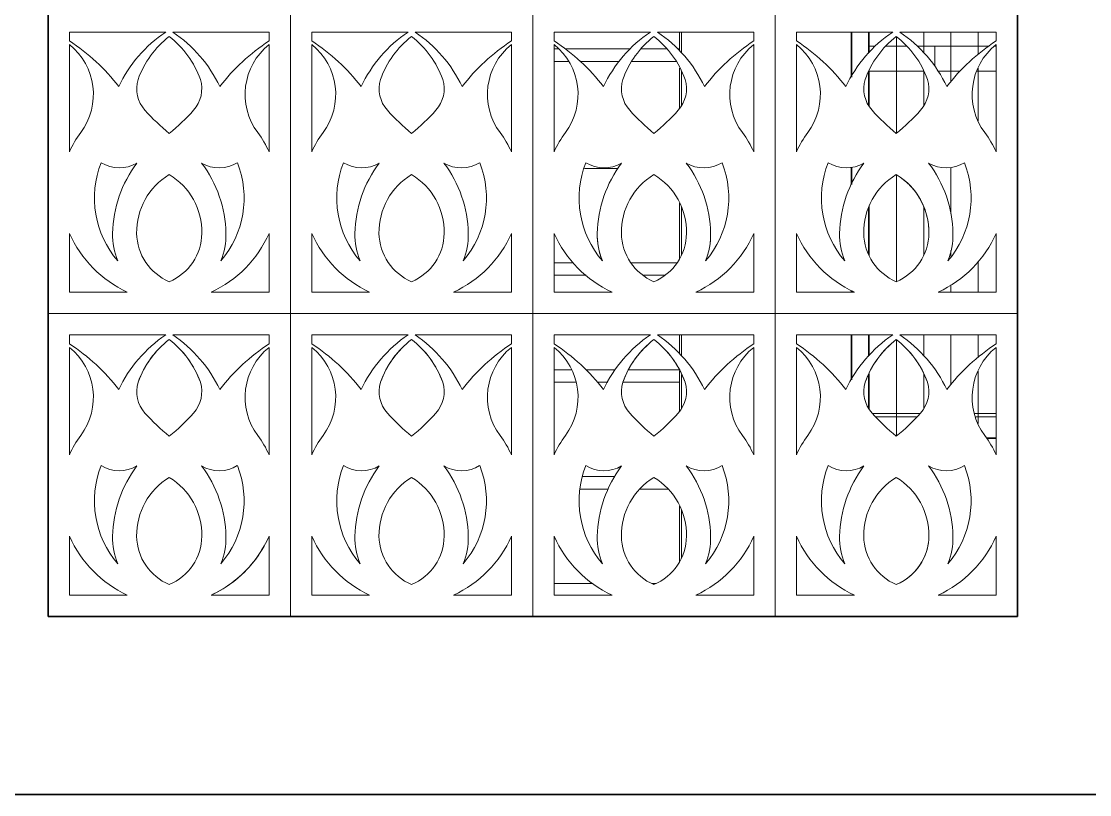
# Model space of a CAD drawing. Header units: millimetres. Extents: x -153298 to 620751, y -313239 to 250031.
# Drawn here: x 107808 to 110805, y -286697 to -284527 of the extents above; entities that cross this region are included whole.
import ezdxf

# ---------------------------------------------------------------- set-up
doc = ezdxf.new("R2010")
doc.units = ezdxf.units.MM
doc.linetypes.add('Centre', pattern=[31.75, 6.35, -4.7625, 15.875, -4.7625])
for name, color, linetype, lineweight in [('A-DETL', 7, 'Continuous', 70), ('A-FLOR-E', 7, 'Continuous', 35), ('A-FLOR-LEVL', 7, 'Continuous', 35), ('A-GENM', 7, 'Continuous', 9), ('A-GLAZ-CURT', 7, 'Continuous', 9), ('WALL-E', 7, 'Continuous', 35)]:
    doc.layers.add(name, color=color, linetype=linetype, lineweight=lineweight)

# ---------------------------------------------------------------- blocks, each defined once
blk = doc.blocks.new('DPA_CP_Entrance Louver Grill Vertical Z - Louver Grill Vertical Z-18397921-2120-01 ENTRANCE 1 SECTION A')
at = {"layer": 'A-GLAZ-CURT', "color": 7}
for p, q in [((-873113.4, 111890), (-873113.4, 111763.7)), ((-873113.4, 111763.7), (-873113.4, 111890)), ((-873113.4, 111763.7), (-873113.4, 111890)), ((-873113.4, 111763.7), (-873113.4, 111890)), ((-873065.4, 111829.4), (-873065.4, 111890)), ((-873065.4, 111829.4), (-873065.4, 111890)), ((-873063.4, 111831.8), (-873063.4, 111890)), ((-873063.4, 111831.8), (-873063.4, 111890)), ((-873063.4, 111890), (-873063.4, 111831.8)), ((-873063.4, 111831.8), (-873063.4, 111890)), ((-873065.4, 111684.9), (-873065.4, 111777.1)), ((-873065.4, 111684.9), (-873065.4, 111777.1)), ((-873063.4, 111682), (-873063.4, 111781.3)), ((-873063.4, 111682), (-873063.4, 111781.3)), ((-873063.4, 111781.3), (-873063.4, 111682)), ((-873063.4, 111682), (-873063.4, 111781.3)), ((-873113.4, 111510.3), (-873113.4, 111462.1)), ((-873113.4, 111462.1), (-873113.4, 111510.3)), ((-873113.4, 111462.1), (-873113.4, 111510.3)), ((-873113.4, 111462.1), (-873113.4, 111510.3)), ((-873065.4, 111267.3), (-873065.4, 111397)), ((-873065.4, 111267.3), (-873065.4, 111397)), ((-873063.4, 111262.1), (-873063.4, 111402.9)), ((-873063.4, 111262.1), (-873063.4, 111402.9)), ((-873063.4, 111402.9), (-873063.4, 111262.1)), ((-873063.4, 111262.1), (-873063.4, 111402.9)), ((-873113.4, 111164.8), (-873113.4, 111160)), ((-873113.4, 111160), (-873113.4, 111164.8)), ((-873113.4, 111160), (-873113.4, 111164.8)), ((-873113.4, 111160), (-873113.4, 111164.8)), ((-873113.4, 111040), (-873113.4, 110913.7)), ((-873113.4, 110913.7), (-873113.4, 111040)), ((-873113.4, 110913.7), (-873113.4, 111040)), ((-873113.4, 110913.7), (-873113.4, 111040)), ((-873065.4, 110979.4), (-873065.4, 111040)), ((-873065.4, 110979.4), (-873065.4, 111040)), ((-873063.4, 110981.8), (-873063.4, 111040)), ((-873063.4, 110981.8), (-873063.4, 111040)), ((-873063.4, 111040), (-873063.4, 110981.8)), ((-873063.4, 110981.8), (-873063.4, 111040)), ((-873065.4, 110834.9), (-873065.4, 110927.1)), ((-873065.4, 110834.9), (-873065.4, 110927.1)), ((-873063.4, 110832), (-873063.4, 110931.3)), ((-873063.4, 110832), (-873063.4, 110931.3)), ((-873063.4, 110931.3), (-873063.4, 110832)), ((-873063.4, 110832), (-873063.4, 110931.3)), ((-873045.3, 110810), (-872929.4, 110810)), ((-873045.3, 110810), (-872929.4, 110810)), ((-872764.6, 110810), (-872707.4, 110810)), ((-872764.6, 110810), (-872707.4, 110810)), ((-872707.4, 110750), (-872733.8, 110750)), ((-872733.8, 110750), (-872707.4, 110750))]:
    blk.add_line(p, q, dxfattribs=at)
blk = doc.blocks.new('DPA_GM-Cage Ladder - H6000 with Protection Ring-8200624-2120-01 ENTRANCE 1 SECTION A')
at = {"layer": 'A-GENM', "color": 7}
for p, q in [((-873595.3, 111890), (-873595.3, 111836.3)), ((-873595.3, 111890), (-873595.3, 111836.3)), ((-873590.3, 111830.5), (-873590.3, 111890)), ((-873590.3, 111890), (-873590.3, 111830.5)), ((-873935.4, 111842.5), (-873947.4, 111842.5)), ((-873734.1, 111842.5), (-873916.8, 111842.5)), ((-873630.4, 111842.5), (-873704.4, 111842.5)), ((-873595.3, 111842.5), (-873600.6, 111842.5)), ((-873595.3, 111837.4), (-873595.3, 111841.9)), ((-873595.3, 111841.9), (-873595.3, 111837.4)), ((-873947.4, 111807.5), (-873907.5, 111807.5)), ((-873874.9, 111807.5), (-873764.3, 111807.5)), ((-873729.8, 111807.5), (-873604.9, 111807.5)), ((-873595.3, 111789), (-873595.3, 111676.3)), ((-873595.3, 111789), (-873595.3, 111676.3)), ((-873590.3, 111683.6), (-873590.3, 111779)), ((-873590.3, 111779), (-873590.3, 111683.6)), ((-873862.7, 111507.5), (-873767.6, 111507.5)), ((-873595.3, 111409.9), (-873595.3, 111254.7)), ((-873595.3, 111409.9), (-873595.3, 111254.7)), ((-873590.3, 111265), (-873590.3, 111400)), ((-873590.3, 111400), (-873590.3, 111265)), ((-873893.3, 111242.5), (-873947.4, 111242.5)), ((-873603.5, 111242.5), (-873731.2, 111242.5)), ((-873947.4, 111207.5), (-873857.3, 111207.5)), ((-873698.5, 111207.5), (-873636.2, 111207.5)), ((-873595.3, 111040), (-873595.3, 110986.3)), ((-873595.3, 111040), (-873595.3, 110986.3)), ((-873590.3, 110980.5), (-873590.3, 111040)), ((-873590.3, 111040), (-873590.3, 110980.5)), ((-873899.1, 110942.5), (-873947.4, 110942.5)), ((-873776.4, 110942.5), (-873858.7, 110942.5)), ((-873596.6, 110942.5), (-873738.1, 110942.5)), ((-873595.3, 110925), (-873595.3, 110939.7)), ((-873595.3, 110939.7), (-873595.3, 110925)), ((-873595.3, 110939.6), (-873595.3, 110826.3)), ((-873595.3, 110939.6), (-873595.3, 110826.3)), ((-873947.4, 110907.5), (-873886.9, 110907.5)), ((-873826.8, 110907.5), (-873797, 110907.5)), ((-873754.6, 110907.5), (-873595.3, 110907.5)), ((-873595.3, 110925), (-873595.3, 110908.1)), ((-873595.3, 110908.1), (-873595.3, 110925)), ((-873590.3, 110833.6), (-873590.3, 110929)), ((-873590.3, 110929), (-873590.3, 110833.6)), ((-873777.1, 110642.5), (-873866.8, 110642.5)), ((-873874.3, 110607.5), (-873795.4, 110607.5)), ((-873706.5, 110607.5), (-873628.3, 110607.5)), ((-873595.3, 110559.9), (-873595.3, 110404.7)), ((-873595.3, 110559.9), (-873595.3, 110404.7)), ((-873590.3, 110415), (-873590.3, 110550)), ((-873590.3, 110550), (-873590.3, 110415)), ((-873839.6, 110342.5), (-873947.4, 110342.5)), ((-873661.9, 110342.5), (-873672.8, 110342.5)), ((-874135.3, 109750), (-873985.3, 109750)), ((-873985.3, 109750), (-874135.3, 109750)), ((-874040.3, 109750), (-874035.3, 109750)), ((-874035.3, 109750), (-874040.3, 109750)), ((-873645.3, 109750), (-873495.3, 109750)), ((-873495.3, 109750), (-873645.3, 109750)), ((-873590.3, 109750), (-873595.3, 109750)), ((-873595.3, 109750), (-873590.3, 109750))]:
    blk.add_line(p, q, dxfattribs=at)
blk = doc.blocks.new('GM_Louver Grill Vertical Z - Z Profile-V94-2120-01 ENTRANCE 1 SECTION A')
at = {"layer": 'A-GENM', "color": 7}
for p, q in [((-872757.7, 111827.8), (-872757.7, 111890)), ((-872757.7, 111641.2), (-872757.7, 111788.7)), ((-872757.7, 111160), (-872757.7, 111247.1)), ((-872757.7, 110977.8), (-872757.7, 111040)), ((-872757.7, 110791.2), (-872757.7, 110938.7))]:
    blk.add_line(p, q, dxfattribs=at)
blk = doc.blocks.new('GM_Louver Grill Vertical Z - Z Profile-V95-2120-01 ENTRANCE 1 SECTION A')
at = {"layer": 'A-GENM', "color": 7}
for p, q in [((-872834.1, 111750.3), (-872834.1, 111890)), ((-872834.1, 111379.7), (-872834.1, 111509.9)), ((-872834.1, 111260.3), (-872834.1, 111277.1)), ((-872834.1, 111160), (-872834.1, 111180.6)), ((-872834.1, 110900.3), (-872834.1, 111040))]:
    blk.add_line(p, q, dxfattribs=at)
blk = doc.blocks.new('GM_Louver Grill Vertical Z - Z Profile-V96-2120-01 ENTRANCE 1 SECTION A')
at = {"layer": 'A-GENM', "color": 7}
for p, q in [((-872910.5, 111830.8), (-872910.5, 111890)), ((-872910.5, 111683.2), (-872910.5, 111779.6)), ((-872910.5, 111264.2), (-872910.5, 111400.9)), ((-872910.5, 110980.8), (-872910.5, 111040)), ((-872910.5, 110833.2), (-872910.5, 110929.6))]:
    blk.add_line(p, q, dxfattribs=at)
blk = doc.blocks.new('GM_Louver Grill Vertical Z - Z Profile-V97-2120-01 ENTRANCE 1 SECTION A')
at = {"layer": 'A-GENM', "color": 7}
for p, q in [((-872987, 111606), (-872987, 111877)), ((-872987, 111189.6), (-872987, 111489.7)), ((-872987, 110756), (-872987, 111027))]:
    blk.add_line(p, q, dxfattribs=at)
blk = doc.blocks.new('GM_Louver Grill Vertical Z - Z Profile-V99-2120-01 ENTRANCE 1 SECTION A')
at = {"layer": 'A-GENM', "color": 7}
for p, q in [((-873063.4, 111831.8), (-873063.4, 111890)), ((-873063.4, 111682), (-873063.4, 111781.3)), ((-873063.4, 111262.1), (-873063.4, 111402.9)), ((-873063.4, 110981.8), (-873063.4, 111040)), ((-873063.4, 110832), (-873063.4, 110931.3))]:
    blk.add_line(p, q, dxfattribs=at)
blk = doc.blocks.new('CP_Facade_FeaturePanel - FeaturePanel-V161-2120-01 ENTRANCE 1 SECTION A')
at = {"layer": 'A-GLAZ-CURT', "color": 7}
for p, q in [((-872647.4, 111100), (-873327.4, 111100)), ((-873327.4, 111100), (-873327.4, 110250)), ((-873327.4, 110250), (-873327.4, 111100)), ((-873327.4, 111100), (-872647.4, 111100)), ((-872647.4, 110250), (-872647.4, 111100)), ((-872647.4, 111100), (-872647.4, 110250)), ((-873267.4, 111015), (-873267.4, 111040)), ((-873267.4, 111040), (-872997.4, 111040)), ((-872997.4, 111040), (-873267.4, 111040)), ((-873267.4, 111040), (-873267.4, 111015)), ((-872977.4, 111040), (-872707.4, 111040)), ((-872707.4, 111040), (-872977.4, 111040)), ((-872707.4, 111040), (-872707.4, 111015)), ((-872707.4, 111015), (-872707.4, 111040)), ((-873267.4, 110703.8), (-873267.4, 111005)), ((-873267.4, 111005), (-873267.4, 110703.8)), ((-872707.4, 111005), (-872707.4, 110703.8)), ((-872707.4, 110703.8), (-872707.4, 111005)), ((-873267.4, 110310), (-873267.4, 110475)), ((-873267.4, 110475), (-873267.4, 110310)), ((-872707.4, 110475), (-872707.4, 110310)), ((-872707.4, 110310), (-872707.4, 110475)), ((-873105.1, 110310), (-873267.4, 110310)), ((-873267.4, 110310), (-873105.1, 110310)), ((-872707.4, 110310), (-872869.7, 110310)), ((-872869.7, 110310), (-872707.4, 110310)), ((-873327.4, 110250), (-872647.4, 110250)), ((-872647.4, 110250), (-873327.4, 110250))]:
    blk.add_line(p, q, dxfattribs=at)
for centre, radius, start, end in [((-872783.1, 110722.3), 383.2, 123.9981, 154.5541), ((-872783.1, 110722.3), 383.2, 123.9981, 154.5541), ((-872824.6, 110817.3), 265.8, 127.7601, 160.2399), ((-872824.6, 110817.3), 265.8, 127.7601, 160.1388), ((-873150.1, 110817.3), 265.8, 19.7601, 52.2399), ((-873150.1, 110817.3), 265.8, 19.8612, 52.2399), ((-873191.6, 110722.3), 383.2, 25.4459, 56.0019), ((-873191.6, 110722.3), 383.2, 25.4459, 56.0019), ((-873574.1, 110545.2), 561, 37.5261, 56.8621), ((-873574.1, 110545.2), 561, 37.5261, 56.8621), ((-873380, 110865), 179.7, 323.3195, 51.1914), ((-873380, 110865), 179.7, 323.3195, 51.1914), ((-872400.7, 110545.2), 561, 123.1379, 142.4739), ((-872400.7, 110545.2), 561, 123.1379, 142.4739), ((-872594.8, 110865), 179.7, 128.8086, 216.6805), ((-872594.8, 110865), 179.7, 128.8086, 216.6805), ((-872987.9, 110881), 90.7, 163.2297, 221.8239), ((-872987.9, 110881), 90.7, 163.2297, 221.8239), ((-872986.8, 110881), 90.7, 318.1761, 16.7703), ((-872986.8, 110881), 90.7, 318.1761, 16.7703), ((-872617.3, 111212.6), 588, 221.8239, 230.9994), ((-872617.3, 111212.6), 588, 221.8239, 230.9994), ((-873357.4, 111212.6), 588, 309.0006, 318.1761), ((-873357.4, 111212.6), 588, 309.0006, 318.1761), ((-873010, 110589.4), 281.7, 143.3195, 156.0312), ((-873010, 110589.4), 281.7, 143.3195, 156.0312), ((-872964.8, 110589.4), 281.7, 23.9688, 36.6805), ((-872964.8, 110589.4), 281.7, 23.9688, 36.6805), ((-872926.2, 110574.1), 271.1, 158.5051, 220.5829), ((-872926.2, 110574.1), 271.1, 158.5051, 220.5829), ((-873127.4, 110755.7), 96.8, 238.2187, 300.5888), ((-873127.4, 110755.7), 96.8, 238.2187, 300.5888), ((-872806.9, 110468.1), 339.5, 143.0177, 178.8347), ((-872806.9, 110468.1), 339.5, 143.0177, 178.8347), ((-872847.4, 110755.7), 96.8, 239.4112, 301.7813), ((-872847.4, 110755.7), 96.8, 239.4112, 301.7813), ((-873167.8, 110468.1), 339.5, 1.1653, 36.9823), ((-873167.8, 110468.1), 339.5, 1.1653, 36.9823), ((-873048.6, 110574.1), 271.1, 319.4171, 21.4949), ((-873048.6, 110574.1), 271.1, 319.4171, 21.4949), ((-872890.1, 110478.2), 188.8, 121.0217, 180.9783), ((-872890.1, 110478.2), 188.8, 121.0217, 180.9783), ((-873084.7, 110478.2), 188.8, 359.0217, 58.9783), ((-873084.7, 110478.2), 188.8, 359.0217, 58.9783), ((-872966.2, 110608.9), 329.6, 203.9688, 245.0817), ((-872966.2, 110608.9), 329.6, 203.9688, 245.0817), ((-872952.1, 110471), 194.3, 178.8347, 202.1764), ((-872952.1, 110471), 194.3, 178.8347, 202.1764), ((-872928.8, 110477.6), 150.1, 180.9783, 247.0217), ((-872928.8, 110477.6), 150.1, 180.9783, 247.0217), ((-873046, 110477.6), 150.1, 292.9783, 359.0217), ((-873046, 110477.6), 150.1, 330.4687, 359.0217), ((-873008.5, 110608.9), 329.6, 294.9183, 336.0312), ((-873008.5, 110608.9), 329.6, 294.9183, 336.0312), ((-873022.6, 110471), 194.3, 337.8236, 1.1653), ((-873022.6, 110471), 194.3, 337.8236, 1.1653), ((-873046, 110477.6), 150.1, 292.9783, 330.2752)]:
    blk.add_arc(centre, radius, start, end, dxfattribs=at)
blk = doc.blocks.new('CP_Facade_FeaturePanel - FeaturePanel-8936432-2120-01 ENTRANCE 1 SECTION A')
at = {"layer": 'A-GLAZ-CURT', "color": 7}
for p, q in [((-878647.4, 111100), (-879327.4, 111100)), ((-879327.4, 111100), (-879327.4, 110250)), ((-879327.4, 110250), (-879327.4, 111100)), ((-879327.4, 111100), (-878647.4, 111100)), ((-878647.4, 110250), (-878647.4, 111100)), ((-878647.4, 111100), (-878647.4, 110250)), ((-879267.4, 111015), (-879267.4, 111040)), ((-879267.4, 111040), (-878997.4, 111040)), ((-878997.4, 111040), (-879267.4, 111040)), ((-879267.4, 111040), (-879267.4, 111015)), ((-878977.4, 111040), (-878707.4, 111040)), ((-878707.4, 111040), (-878977.4, 111040)), ((-878707.4, 111040), (-878707.4, 111015)), ((-878707.4, 111015), (-878707.4, 111040)), ((-879267.4, 110703.8), (-879267.4, 111005)), ((-879267.4, 111005), (-879267.4, 110703.8)), ((-878707.4, 111005), (-878707.4, 110703.8)), ((-878707.4, 110703.8), (-878707.4, 111005)), ((-879267.4, 110310), (-879267.4, 110475)), ((-879267.4, 110475), (-879267.4, 110310)), ((-878707.4, 110475), (-878707.4, 110310)), ((-878707.4, 110310), (-878707.4, 110475)), ((-879105.1, 110310), (-879267.4, 110310)), ((-879267.4, 110310), (-879105.1, 110310)), ((-878707.4, 110310), (-878869.7, 110310)), ((-878869.7, 110310), (-878707.4, 110310)), ((-879327.4, 110250), (-878647.4, 110250)), ((-878647.4, 110250), (-879327.4, 110250))]:
    blk.add_line(p, q, dxfattribs=at)
for centre, radius, start, end in [((-878783.1, 110722.3), 383.2, 123.9981, 154.5541), ((-878783.1, 110722.3), 383.2, 123.9981, 154.5541), ((-878824.6, 110817.3), 265.8, 127.7601, 160.2399), ((-878824.6, 110817.3), 265.8, 127.7601, 160.1388), ((-879150.1, 110817.3), 265.8, 19.7601, 52.2399), ((-879150.1, 110817.3), 265.8, 19.8612, 52.2399), ((-879191.6, 110722.3), 383.2, 25.4459, 56.0019), ((-879191.6, 110722.3), 383.2, 25.4459, 56.0019), ((-879574.1, 110545.2), 561, 37.5261, 56.8621), ((-879574.1, 110545.2), 561, 37.5261, 56.8621), ((-879380, 110865), 179.7, 323.3195, 51.1914), ((-879380, 110865), 179.7, 323.3195, 51.1914), ((-878400.7, 110545.2), 561, 123.1379, 142.4739), ((-878400.7, 110545.2), 561, 123.1379, 142.4739), ((-878594.8, 110865), 179.7, 128.8086, 216.6805), ((-878594.8, 110865), 179.7, 128.8086, 216.6805), ((-878987.9, 110881), 90.7, 163.2297, 221.8239), ((-878987.9, 110881), 90.7, 163.2297, 221.8239), ((-878986.8, 110881), 90.7, 318.1761, 16.7703), ((-878986.8, 110881), 90.7, 318.1761, 16.7703), ((-878617.3, 111212.6), 588, 221.8239, 230.9994), ((-878617.3, 111212.6), 588, 221.8239, 230.9994), ((-879357.4, 111212.6), 588, 309.0006, 318.1761), ((-879357.4, 111212.6), 588, 309.0006, 318.1761), ((-879010, 110589.4), 281.7, 143.3195, 156.0312), ((-879010, 110589.4), 281.7, 143.3195, 156.0312), ((-878964.8, 110589.4), 281.7, 23.9688, 36.6805), ((-878964.8, 110589.4), 281.7, 23.9688, 36.6805), ((-878926.2, 110574.1), 271.1, 158.5051, 220.5829), ((-878926.2, 110574.1), 271.1, 158.5051, 220.5829), ((-879127.4, 110755.7), 96.8, 238.2187, 300.5888), ((-879127.4, 110755.7), 96.8, 238.2187, 300.5888), ((-878806.9, 110468.1), 339.5, 143.0177, 178.8347), ((-878806.9, 110468.1), 339.5, 143.0177, 178.8347), ((-878847.4, 110755.7), 96.8, 239.4112, 301.7813), ((-878847.4, 110755.7), 96.8, 239.4112, 301.7813), ((-879167.8, 110468.1), 339.5, 1.1653, 36.9823), ((-879167.8, 110468.1), 339.5, 1.1653, 36.9823), ((-879048.6, 110574.1), 271.1, 319.4171, 21.4949), ((-879048.6, 110574.1), 271.1, 319.4171, 21.4949), ((-878890.1, 110478.2), 188.8, 121.0217, 180.9783), ((-878890.1, 110478.2), 188.8, 121.0217, 180.9783), ((-879084.7, 110478.2), 188.8, 359.0217, 58.9783), ((-879084.7, 110478.2), 188.8, 359.0217, 58.9783), ((-878966.2, 110608.9), 329.6, 203.9688, 245.0817), ((-878966.2, 110608.9), 329.6, 203.9688, 245.0817), ((-878952.1, 110471), 194.3, 178.8347, 202.1764), ((-878952.1, 110471), 194.3, 178.8347, 202.1764), ((-878928.8, 110477.6), 150.1, 180.9783, 247.0217), ((-878928.8, 110477.6), 150.1, 180.9783, 247.0217), ((-879046, 110477.6), 150.1, 292.9783, 359.0217), ((-879046, 110477.6), 150.1, 292.9783, 359.0217), ((-879008.5, 110608.9), 329.6, 294.9183, 336.0312), ((-879008.5, 110608.9), 329.6, 294.9183, 336.0312), ((-879022.6, 110471), 194.3, 337.8236, 1.1653), ((-879022.6, 110471), 194.3, 337.8236, 1.1653)]:
    blk.add_arc(centre, radius, start, end, dxfattribs=at)
blk = doc.blocks.new('CP_Facade_FeaturePanel - FeaturePanel-V162-2120-01 ENTRANCE 1 SECTION A')
at = {"layer": 'A-GLAZ-CURT', "color": 7}
for p, q in [((-874687.4, 111100), (-875367.4, 111100)), ((-875367.4, 111100), (-875367.4, 110250)), ((-875367.4, 110250), (-875367.4, 111100)), ((-875367.4, 111100), (-874687.4, 111100)), ((-874687.4, 110250), (-874687.4, 111100)), ((-874687.4, 111100), (-874687.4, 110250)), ((-875307.4, 111015), (-875307.4, 111040)), ((-875307.4, 111040), (-875037.4, 111040)), ((-875037.4, 111040), (-875307.4, 111040)), ((-875307.4, 111040), (-875307.4, 111015)), ((-875017.4, 111040), (-874747.4, 111040)), ((-874747.4, 111040), (-875017.4, 111040)), ((-874747.4, 111040), (-874747.4, 111015)), ((-874747.4, 111015), (-874747.4, 111040)), ((-875307.4, 110703.8), (-875307.4, 111005)), ((-875307.4, 111005), (-875307.4, 110703.8)), ((-874747.4, 111005), (-874747.4, 110703.8)), ((-874747.4, 110703.8), (-874747.4, 111005)), ((-875307.4, 110310), (-875307.4, 110475)), ((-875307.4, 110475), (-875307.4, 110310)), ((-874747.4, 110475), (-874747.4, 110310)), ((-874747.4, 110310), (-874747.4, 110475)), ((-875145.1, 110310), (-875307.4, 110310)), ((-875307.4, 110310), (-875145.1, 110310)), ((-874747.4, 110310), (-874909.7, 110310)), ((-874909.7, 110310), (-874747.4, 110310)), ((-875367.4, 110250), (-874687.4, 110250)), ((-874687.4, 110250), (-875367.4, 110250))]:
    blk.add_line(p, q, dxfattribs=at)
for centre, radius, start, end in [((-874823.1, 110722.3), 383.2, 123.9981, 154.5541), ((-874823.1, 110722.3), 383.2, 123.9981, 154.5541), ((-874864.6, 110817.3), 265.8, 127.7601, 160.2399), ((-874864.6, 110817.3), 265.8, 127.7601, 160.1388), ((-875190.1, 110817.3), 265.8, 19.7601, 52.2399), ((-875190.1, 110817.3), 265.8, 19.8612, 52.2399), ((-875231.6, 110722.3), 383.2, 25.4459, 56.0019), ((-875231.6, 110722.3), 383.2, 25.4459, 56.0019), ((-875614.1, 110545.2), 561, 37.5261, 56.8621), ((-875614.1, 110545.2), 561, 37.5261, 56.8621), ((-875420, 110865), 179.7, 323.3195, 51.1914), ((-875420, 110865), 179.7, 323.3195, 51.1914), ((-874440.7, 110545.2), 561, 123.1379, 142.4739), ((-874440.7, 110545.2), 561, 123.1379, 142.4739), ((-874634.8, 110865), 179.7, 128.8086, 216.6805), ((-874634.8, 110865), 179.7, 128.8086, 216.6805), ((-875027.9, 110881), 90.7, 163.2297, 221.8239), ((-875027.9, 110881), 90.7, 163.2297, 221.8239), ((-875026.8, 110881), 90.7, 318.1761, 16.7703), ((-875026.8, 110881), 90.7, 318.1761, 16.7703), ((-874657.3, 111212.6), 588, 221.8239, 230.9994), ((-874657.3, 111212.6), 588, 221.8239, 230.9994), ((-875397.4, 111212.6), 588, 309.0006, 318.1761), ((-875397.4, 111212.6), 588, 309.0006, 318.1761), ((-875050, 110589.4), 281.7, 143.3195, 156.0312), ((-875050, 110589.4), 281.7, 143.3195, 156.0312), ((-875004.8, 110589.4), 281.7, 23.9688, 36.6805), ((-875004.8, 110589.4), 281.7, 23.9688, 36.6805), ((-874966.2, 110574.1), 271.1, 158.5051, 220.5829), ((-874966.2, 110574.1), 271.1, 158.5051, 220.5829), ((-875167.4, 110755.7), 96.8, 238.2187, 300.5888), ((-875167.4, 110755.7), 96.8, 238.2187, 300.5888), ((-874846.9, 110468.1), 339.5, 143.0177, 178.8347), ((-874846.9, 110468.1), 339.5, 143.0177, 178.8347), ((-874887.4, 110755.7), 96.8, 239.4112, 301.7813), ((-874887.4, 110755.7), 96.8, 239.4112, 301.7813), ((-875207.8, 110468.1), 339.5, 1.1653, 36.9823), ((-875207.8, 110468.1), 339.5, 1.1653, 36.9823), ((-875088.6, 110574.1), 271.1, 319.4171, 21.4949), ((-875088.6, 110574.1), 271.1, 319.4171, 21.4949), ((-874930.1, 110478.2), 188.8, 121.0217, 180.9783), ((-874930.1, 110478.2), 188.8, 121.0217, 180.9783), ((-875124.7, 110478.2), 188.8, 359.0217, 58.9783), ((-875124.7, 110478.2), 188.8, 359.0217, 58.9783), ((-875006.2, 110608.9), 329.6, 203.9688, 245.0817), ((-875006.2, 110608.9), 329.6, 203.9688, 245.0817), ((-874992.1, 110471), 194.3, 178.8347, 202.1764), ((-874992.1, 110471), 194.3, 178.8347, 202.1764), ((-874968.8, 110477.6), 150.1, 180.9783, 247.0217), ((-874968.8, 110477.6), 150.1, 180.9783, 247.0217), ((-875086, 110477.6), 150.1, 292.9783, 359.0217), ((-875086, 110477.6), 150.1, 292.9783, 359.0217), ((-875048.5, 110608.9), 329.6, 294.9183, 336.0312), ((-875062.6, 110471), 194.3, 337.8236, 1.1653), ((-875062.6, 110471), 194.3, 337.8236, 1.1653), ((-875048.5, 110608.9), 329.6, 321.571, 336.0312), ((-875048.5, 110608.9), 329.6, 294.9183, 321.3536)]:
    blk.add_arc(centre, radius, start, end, dxfattribs=at)
blk = doc.blocks.new('CP_Facade_FeaturePanel - FeaturePanel-V163-2120-01 ENTRANCE 1 SECTION A')
at = {"layer": 'A-GLAZ-CURT', "color": 7}
for p, q in [((-872647.4, 111950), (-873327.4, 111950)), ((-873327.4, 111950), (-873327.4, 111100)), ((-873327.4, 111100), (-873327.4, 111950)), ((-873327.4, 111950), (-872647.4, 111950)), ((-872647.4, 111100), (-872647.4, 111950)), ((-872647.4, 111950), (-872647.4, 111100)), ((-873267.4, 111865), (-873267.4, 111890)), ((-873267.4, 111890), (-872997.4, 111890)), ((-872997.4, 111890), (-873267.4, 111890)), ((-873267.4, 111890), (-873267.4, 111865)), ((-872977.4, 111890), (-872707.4, 111890)), ((-872707.4, 111890), (-872977.4, 111890)), ((-872707.4, 111890), (-872707.4, 111865)), ((-872707.4, 111865), (-872707.4, 111890)), ((-873267.4, 111553.8), (-873267.4, 111855)), ((-873267.4, 111855), (-873267.4, 111553.8)), ((-872707.4, 111855), (-872707.4, 111553.8)), ((-872707.4, 111553.8), (-872707.4, 111855)), ((-873267.4, 111160), (-873267.4, 111325)), ((-873267.4, 111325), (-873267.4, 111160)), ((-872707.4, 111325), (-872707.4, 111160)), ((-872707.4, 111160), (-872707.4, 111325)), ((-873105.1, 111160), (-873267.4, 111160)), ((-873267.4, 111160), (-873105.1, 111160)), ((-872707.4, 111160), (-872869.7, 111160)), ((-872869.7, 111160), (-872707.4, 111160)), ((-873327.4, 111100), (-872647.4, 111100)), ((-872647.4, 111100), (-873327.4, 111100))]:
    blk.add_line(p, q, dxfattribs=at)
for centre, radius, start, end in [((-872783.1, 111572.3), 383.2, 123.9981, 154.5541), ((-872783.1, 111572.3), 383.2, 123.9981, 154.5541), ((-872824.6, 111667.3), 265.8, 127.7601, 160.2399), ((-872824.6, 111667.3), 265.8, 127.7601, 160.2399), ((-873150.1, 111667.3), 265.8, 19.7601, 52.2399), ((-873150.1, 111667.3), 265.8, 19.7601, 52.2399), ((-873191.6, 111572.3), 383.2, 25.4459, 56.0019), ((-873191.6, 111572.3), 383.2, 25.4459, 56.0019), ((-873574.1, 111395.2), 561, 37.5261, 56.8621), ((-873574.1, 111395.2), 561, 37.5261, 56.8621), ((-873380, 111715), 179.7, 323.3195, 51.1914), ((-873380, 111715), 179.7, 323.3195, 51.1914), ((-872400.7, 111395.2), 561, 123.1379, 142.4739), ((-872400.7, 111395.2), 561, 123.1379, 142.4739), ((-872594.8, 111715), 179.7, 128.8086, 216.6805), ((-872594.8, 111715), 179.7, 128.8086, 216.6805), ((-872987.9, 111731), 90.7, 163.2297, 221.8239), ((-872987.9, 111731), 90.7, 163.2297, 221.8239), ((-872986.8, 111731), 90.7, 318.1761, 16.7703), ((-872986.8, 111731), 90.7, 318.1761, 16.7703), ((-872617.3, 112062.6), 588, 221.8239, 230.9994), ((-872617.3, 112062.6), 588, 221.8239, 230.9994), ((-873357.4, 112062.6), 588, 309.0006, 318.1761), ((-873357.4, 112062.6), 588, 309.0006, 318.1761), ((-873010, 111439.4), 281.7, 143.3195, 156.0312), ((-873010, 111439.4), 281.7, 143.3195, 156.0312), ((-872964.8, 111439.4), 281.7, 23.9688, 36.6805), ((-872964.8, 111439.4), 281.7, 23.9688, 36.6805), ((-872926.2, 111424.1), 271.1, 158.5051, 220.5829), ((-872926.2, 111424.1), 271.1, 158.5051, 220.5829), ((-873127.4, 111605.7), 96.8, 238.2187, 300.5888), ((-873127.4, 111605.7), 96.8, 238.2187, 300.5888), ((-872806.9, 111318.1), 339.5, 143.0177, 178.8347), ((-872806.9, 111318.1), 339.5, 143.0177, 178.8347), ((-872847.4, 111605.7), 96.8, 239.4112, 301.7813), ((-872847.4, 111605.7), 96.8, 239.4112, 301.7813), ((-873167.8, 111318.1), 339.5, 1.1653, 36.9823), ((-873167.8, 111318.1), 339.5, 1.1653, 36.9823), ((-873048.6, 111424.1), 271.1, 319.4171, 21.4949), ((-873048.6, 111424.1), 271.1, 319.4171, 21.4949), ((-872890.1, 111328.2), 188.8, 121.0217, 180.9783), ((-872890.1, 111328.2), 188.8, 121.0217, 180.9783), ((-873084.7, 111328.2), 188.8, 359.0217, 58.9783), ((-873084.7, 111328.2), 188.8, 26.2825, 58.9783), ((-873084.7, 111328.2), 188.8, 359.0217, 26.218), ((-872966.2, 111458.9), 329.6, 203.9688, 245.0817), ((-872966.2, 111458.9), 329.6, 203.9688, 245.0817), ((-872952.1, 111321), 194.3, 178.8347, 202.1764), ((-872952.1, 111321), 194.3, 178.8347, 202.1764), ((-872928.8, 111327.6), 150.1, 180.9783, 247.0217), ((-872928.8, 111327.6), 150.1, 180.9783, 247.0217), ((-873046, 111327.6), 150.1, 292.9783, 359.0217), ((-873046, 111327.6), 150.1, 292.9783, 359.0217), ((-873008.5, 111458.9), 329.6, 294.9183, 336.0312), ((-873008.5, 111458.9), 329.6, 294.9183, 336.0312), ((-873022.6, 111321), 194.3, 337.8236, 1.1653), ((-873022.6, 111321), 194.3, 337.8236, 1.1653)]:
    blk.add_arc(centre, radius, start, end, dxfattribs=at)
blk = doc.blocks.new('CP_Facade_FeaturePanel - FeaturePanel-V164-2120-01 ENTRANCE 1 SECTION A')
at = {"layer": 'A-GLAZ-CURT', "color": 7}
for p, q in [((-873327.4, 111950), (-874007.4, 111950)), ((-874007.4, 111950), (-874007.4, 111100)), ((-874007.4, 111100), (-874007.4, 111950)), ((-874007.4, 111950), (-873327.4, 111950)), ((-873327.4, 111100), (-873327.4, 111950)), ((-873327.4, 111950), (-873327.4, 111100)), ((-873947.4, 111865), (-873947.4, 111890)), ((-873947.4, 111890), (-873677.4, 111890)), ((-873677.4, 111890), (-873947.4, 111890)), ((-873947.4, 111890), (-873947.4, 111865)), ((-873657.4, 111890), (-873387.4, 111890)), ((-873387.4, 111890), (-873657.4, 111890)), ((-873387.4, 111890), (-873387.4, 111865)), ((-873387.4, 111865), (-873387.4, 111890)), ((-873947.4, 111553.8), (-873947.4, 111855)), ((-873947.4, 111855), (-873947.4, 111553.8)), ((-873387.4, 111855), (-873387.4, 111553.8)), ((-873387.4, 111553.8), (-873387.4, 111855)), ((-873947.4, 111160), (-873947.4, 111325)), ((-873947.4, 111325), (-873947.4, 111160)), ((-873387.4, 111325), (-873387.4, 111160)), ((-873387.4, 111160), (-873387.4, 111325)), ((-873785.1, 111160), (-873947.4, 111160)), ((-873947.4, 111160), (-873785.1, 111160)), ((-873387.4, 111160), (-873549.7, 111160)), ((-873549.7, 111160), (-873387.4, 111160)), ((-874007.4, 111100), (-873327.4, 111100)), ((-873327.4, 111100), (-874007.4, 111100))]:
    blk.add_line(p, q, dxfattribs=at)
for centre, radius, start, end in [((-873463.1, 111572.3), 383.2, 123.9981, 154.5541), ((-873463.1, 111572.3), 383.2, 123.9981, 154.5541), ((-873504.6, 111667.3), 265.8, 127.7601, 160.2399), ((-873504.6, 111667.3), 265.8, 127.7601, 160.2399), ((-873830.1, 111667.3), 265.8, 19.7601, 52.2399), ((-873830.1, 111667.3), 265.8, 19.7601, 52.2399), ((-873871.6, 111572.3), 383.2, 25.4459, 56.0019), ((-873871.6, 111572.3), 383.2, 25.4459, 56.0019), ((-874254.1, 111395.2), 561, 37.5261, 56.8621), ((-874254.1, 111395.2), 561, 37.5261, 56.8621), ((-874060, 111715), 179.7, 323.3195, 51.1914), ((-874060, 111715), 179.7, 323.3195, 51.1914), ((-873080.7, 111395.2), 561, 123.1379, 142.4739), ((-873080.7, 111395.2), 561, 123.1379, 142.4739), ((-873274.8, 111715), 179.7, 128.8086, 216.6805), ((-873274.8, 111715), 179.7, 128.8086, 216.6805), ((-873667.9, 111731), 90.7, 163.2297, 221.8239), ((-873667.9, 111731), 90.7, 163.2297, 221.8239), ((-873666.8, 111731), 90.7, 318.1761, 16.7703), ((-873666.8, 111731), 90.7, 318.1761, 16.7703), ((-873297.3, 112062.6), 588, 221.8239, 230.9994), ((-873297.3, 112062.6), 588, 221.8239, 230.9994), ((-874037.4, 112062.6), 588, 309.0006, 318.1761), ((-874037.4, 112062.6), 588, 309.0006, 318.1761), ((-873690, 111439.4), 281.7, 143.3195, 156.0312), ((-873690, 111439.4), 281.7, 143.3195, 156.0312), ((-873644.8, 111439.4), 281.7, 23.9688, 36.6805), ((-873644.8, 111439.4), 281.7, 23.9688, 36.6805), ((-873606.2, 111424.1), 271.1, 158.5051, 220.5829), ((-873606.2, 111424.1), 271.1, 158.5051, 220.5829), ((-873807.4, 111605.7), 96.8, 238.2187, 300.5888), ((-873807.4, 111605.7), 96.8, 238.2187, 300.5888), ((-873486.9, 111318.1), 339.5, 143.0177, 178.8347), ((-873486.9, 111318.1), 339.5, 143.0177, 178.8347), ((-873527.4, 111605.7), 96.8, 239.4112, 301.7813), ((-873527.4, 111605.7), 96.8, 239.4112, 301.7813), ((-873847.8, 111318.1), 339.5, 1.1653, 36.9823), ((-873847.8, 111318.1), 339.5, 1.1653, 36.9823), ((-873728.6, 111424.1), 271.1, 319.4171, 21.4949), ((-873728.6, 111424.1), 271.1, 319.4171, 21.4949), ((-873570.1, 111328.2), 188.8, 121.0217, 180.9783), ((-873570.1, 111328.2), 188.8, 121.0217, 180.9783), ((-873764.7, 111328.2), 188.8, 359.0217, 58.9783), ((-873764.7, 111328.2), 188.8, 359.0217, 58.9783), ((-873646.2, 111458.9), 329.6, 203.9688, 245.0817), ((-873646.2, 111458.9), 329.6, 203.9688, 245.0817), ((-873632.1, 111321), 194.3, 178.8347, 202.1764), ((-873632.1, 111321), 194.3, 178.8347, 190.5055), ((-873608.8, 111327.6), 150.1, 180.9783, 247.0217), ((-873608.8, 111327.6), 150.1, 180.9783, 247.0217), ((-873726, 111327.6), 150.1, 292.9783, 359.0217), ((-873726, 111327.6), 150.1, 292.9783, 359.0217), ((-873688.5, 111458.9), 329.6, 294.9183, 336.0312), ((-873688.5, 111458.9), 329.6, 294.9183, 336.0312), ((-873702.6, 111321), 194.3, 337.8236, 1.1653), ((-873702.6, 111321), 194.3, 349.4945, 1.1653), ((-873632.1, 111321), 194.3, 190.5993, 202.1764), ((-873702.6, 111321), 194.3, 337.8236, 349.4007)]:
    blk.add_arc(centre, radius, start, end, dxfattribs=at)
blk = doc.blocks.new('CP_Facade_FeaturePanel - FeaturePanel-V156-2120-01 ENTRANCE 1 SECTION A')
at = {"layer": 'A-GLAZ-CURT', "color": 7}
for p, q in [((-878647.4, 111950), (-879327.4, 111950)), ((-879327.4, 111950), (-879327.4, 111100)), ((-879327.4, 111100), (-879327.4, 111950)), ((-879327.4, 111950), (-878647.4, 111950)), ((-878647.4, 111100), (-878647.4, 111950)), ((-878647.4, 111950), (-878647.4, 111100)), ((-879267.4, 111865), (-879267.4, 111890)), ((-879267.4, 111890), (-878997.4, 111890)), ((-878997.4, 111890), (-879267.4, 111890)), ((-879267.4, 111890), (-879267.4, 111865)), ((-878977.4, 111890), (-878707.4, 111890)), ((-878707.4, 111890), (-878977.4, 111890)), ((-878707.4, 111890), (-878707.4, 111865)), ((-878707.4, 111865), (-878707.4, 111890)), ((-879267.4, 111553.8), (-879267.4, 111855)), ((-879267.4, 111855), (-879267.4, 111553.8)), ((-878707.4, 111855), (-878707.4, 111553.8)), ((-878707.4, 111553.8), (-878707.4, 111855)), ((-879267.4, 111160), (-879267.4, 111325)), ((-879267.4, 111325), (-879267.4, 111160)), ((-878707.4, 111325), (-878707.4, 111160)), ((-878707.4, 111160), (-878707.4, 111325)), ((-879105.1, 111160), (-879267.4, 111160)), ((-879267.4, 111160), (-879105.1, 111160)), ((-878707.4, 111160), (-878869.7, 111160)), ((-878869.7, 111160), (-878707.4, 111160)), ((-879327.4, 111100), (-878647.4, 111100)), ((-878647.4, 111100), (-879327.4, 111100))]:
    blk.add_line(p, q, dxfattribs=at)
for centre, radius, start, end in [((-878783.1, 111572.3), 383.2, 123.9981, 154.5541), ((-878783.1, 111572.3), 383.2, 123.9981, 154.5541), ((-878824.6, 111667.3), 265.8, 127.7601, 160.2399), ((-878824.6, 111667.3), 265.8, 127.7601, 160.2399), ((-879150.1, 111667.3), 265.8, 19.7601, 52.2399), ((-879150.1, 111667.3), 265.8, 19.7601, 52.2399), ((-879191.6, 111572.3), 383.2, 25.4459, 56.0019), ((-879191.6, 111572.3), 383.2, 25.4459, 56.0019), ((-879574.1, 111395.2), 561, 37.5261, 56.8621), ((-879574.1, 111395.2), 561, 37.5261, 56.8621), ((-879380, 111715), 179.7, 323.3195, 51.1914), ((-879380, 111715), 179.7, 323.3195, 51.1914), ((-878400.7, 111395.2), 561, 123.1379, 142.4739), ((-878400.7, 111395.2), 561, 123.1379, 142.4739), ((-878594.8, 111715), 179.7, 128.8086, 216.6805), ((-878594.8, 111715), 179.7, 128.8086, 216.6805), ((-878987.9, 111731), 90.7, 163.2297, 221.8239), ((-878987.9, 111731), 90.7, 163.2297, 221.8239), ((-878986.8, 111731), 90.7, 318.1761, 16.7703), ((-878986.8, 111731), 90.7, 318.1761, 16.7703), ((-878617.3, 112062.6), 588, 221.8239, 230.9994), ((-878617.3, 112062.6), 588, 221.8239, 230.9994), ((-879357.4, 112062.6), 588, 309.0006, 318.1761), ((-879357.4, 112062.6), 588, 309.0006, 318.1761), ((-879010, 111439.4), 281.7, 143.3195, 156.0312), ((-879010, 111439.4), 281.7, 143.3195, 156.0312), ((-878964.8, 111439.4), 281.7, 23.9688, 36.6805), ((-878964.8, 111439.4), 281.7, 23.9688, 36.6805), ((-878926.2, 111424.1), 271.1, 158.5051, 220.5829), ((-878926.2, 111424.1), 271.1, 158.5051, 220.5829), ((-879127.4, 111605.7), 96.8, 238.2187, 300.5888), ((-879127.4, 111605.7), 96.8, 238.2187, 300.5888), ((-878806.9, 111318.1), 339.5, 143.0177, 178.8347), ((-878806.9, 111318.1), 339.5, 143.0177, 178.8347), ((-878847.4, 111605.7), 96.8, 239.4112, 301.7813), ((-878847.4, 111605.7), 96.8, 239.4112, 301.7813), ((-879167.8, 111318.1), 339.5, 1.1653, 36.9823), ((-879167.8, 111318.1), 339.5, 1.1653, 36.9823), ((-879048.6, 111424.1), 271.1, 319.4171, 21.4949), ((-879048.6, 111424.1), 271.1, 319.4171, 21.4949), ((-878890.1, 111328.2), 188.8, 121.0217, 180.9783), ((-878890.1, 111328.2), 188.8, 121.0217, 180.9783), ((-879084.7, 111328.2), 188.8, 359.0217, 58.9783), ((-879084.7, 111328.2), 188.8, 359.0217, 58.9783), ((-878966.2, 111458.9), 329.6, 203.9688, 245.0817), ((-878966.2, 111458.9), 329.6, 203.9688, 245.0817), ((-878952.1, 111321), 194.3, 178.8347, 202.1764), ((-878952.1, 111321), 194.3, 178.8347, 202.1764), ((-878928.8, 111327.6), 150.1, 180.9783, 247.0217), ((-878928.8, 111327.6), 150.1, 180.9783, 247.0217), ((-879046, 111327.6), 150.1, 292.9783, 359.0217), ((-879046, 111327.6), 150.1, 292.9783, 359.0217), ((-879008.5, 111458.9), 329.6, 294.9183, 336.0312), ((-879008.5, 111458.9), 329.6, 294.9183, 336.0312), ((-879022.6, 111321), 194.3, 337.8236, 1.1653), ((-879022.6, 111321), 194.3, 337.8236, 1.1653)]:
    blk.add_arc(centre, radius, start, end, dxfattribs=at)
blk = doc.blocks.new('DPA_GM-Cage Ladder - H5000 with Protection Ring-9221210-2120-01 ENTRANCE 1 SECTION A')
at = {"layer": 'A-GENM', "color": 7}
for p, q in [((-873046.6, 111850), (-873063.4, 111850)), ((-873063.4, 111850), (-873046.6, 111850)), ((-873046.6, 111850), (-873063.4, 111850)), ((-873063.4, 111850), (-873046.6, 111850)), ((-872958.2, 111850), (-873016.6, 111850)), ((-873016.6, 111850), (-872958.2, 111850)), ((-872958.2, 111850), (-873016.6, 111850)), ((-873016.6, 111850), (-872958.2, 111850)), ((-872878.3, 111850), (-872928.1, 111850)), ((-872928.1, 111850), (-872879.3, 111850)), ((-872879.3, 111850), (-872928.1, 111850)), ((-872928.1, 111850), (-872878.3, 111850)), ((-872879.3, 111850), (-872727.7, 111850)), ((-872727.7, 111850), (-872879.3, 111850)), ((-872879.3, 111850), (-872879.3, 111794)), ((-872878.3, 111850), (-872727.7, 111850)), ((-872727.7, 111850), (-872878.3, 111850)), ((-872712.1, 111850), (-872707.3, 111850)), ((-872707.3, 111850), (-872712.1, 111850)), ((-872712.1, 111850), (-872707.3, 111850)), ((-872707.3, 111850), (-872712.1, 111850)), ((-872910.7, 111780), (-873063.4, 111780)), ((-873063.4, 111780), (-872910.7, 111780)), ((-872910.7, 111780), (-873063.4, 111780)), ((-873063.4, 111780), (-872910.7, 111780)), ((-872871.2, 111780), (-872808.6, 111780)), ((-872808.6, 111780), (-872871.2, 111780)), ((-872871.2, 111780), (-872808.6, 111780)), ((-872808.6, 111780), (-872871.2, 111780)), ((-872762.1, 111780), (-872707.3, 111780)), ((-872707.3, 111780), (-872762.1, 111780)), ((-872762.1, 111780), (-872707.3, 111780)), ((-872707.3, 111780), (-872762.1, 111780)), ((-873055, 110820), (-872919.7, 110820)), ((-873039.9, 110820), (-873055, 110820)), ((-873055, 110820), (-873037.4, 110820)), ((-873037.4, 110820), (-873055, 110820)), ((-873055, 110820), (-873039.9, 110820)), ((-872919.7, 110820), (-873055, 110820)), ((-873055, 110820), (-872919.7, 110820)), ((-872919.7, 110820), (-873055, 110820)), ((-872920.3, 110820), (-873039.9, 110820)), ((-873039.9, 110820), (-872920.3, 110820)), ((-873037.4, 110820), (-872920.4, 110820)), ((-872920.4, 110820), (-873037.4, 110820)), ((-872767.3, 110820), (-872707.3, 110820)), ((-872707.3, 110820), (-872767.3, 110820)), ((-872767.3, 110820), (-872707.3, 110820)), ((-872707.3, 110820), (-872767.3, 110820)), ((-872707.4, 110750), (-872733.8, 110750)), ((-872733.8, 110750), (-872707.4, 110750)), ((-872733.8, 110750), (-872707.4, 110750)), ((-872707.4, 110750), (-872733.8, 110750)), ((-872733.7, 110750), (-872707.3, 110750)), ((-872707.3, 110750), (-872733.7, 110750)), ((-872733.7, 110750), (-872707.3, 110750)), ((-872707.3, 110750), (-872733.7, 110750)), ((-873152.4, 109750), (-873202.4, 109750)), ((-873202.4, 109750), (-873152.4, 109750)), ((-872885.4, 109750), (-873202.4, 109750)), ((-873202.4, 109750), (-872896.7, 109750)), ((-873152.4, 109750), (-872885.4, 109750)), ((-873039.9, 109750), (-873152.4, 109750)), ((-873152.4, 109750), (-873037.4, 109750)), ((-873037.4, 109750), (-873152.4, 109750)), ((-873152.4, 109750), (-873039.9, 109750)), ((-872896.7, 109750), (-873152.4, 109750)), ((-872896.7, 109750), (-873039.9, 109750)), ((-873039.9, 109750), (-872896.7, 109750)), ((-873037.4, 109750), (-872773, 109750)), ((-872773, 109750), (-873037.4, 109750)), ((-872885.4, 109750), (-872773, 109750)), ((-872773, 109750), (-872885.4, 109750)), ((-872748.9, 109750), (-872758.1, 109750)), ((-872701.8, 109750), (-872363.8, 109750)), ((-872359, 109750), (-872701.8, 109750)), ((-872701.8, 109750), (-872362.8, 109750)), ((-872362.8, 109750), (-872701.8, 109750))]:
    blk.add_line(p, q, dxfattribs=at)

msp = doc.modelspace()

# ---------------------------------------------------------------- linework, layer by layer
at = {"layer": 'A-DETL', "color": 7, "lineweight": 9}
for p, q in [((107882.88, -286196.753), (107882.88, -282796.753)), ((110602.88, -282796.753), (110602.88, -286196.753)), ((110602.88, -286196.753), (107882.88, -286196.753)), ((101532.88, -286696.753), (116742.88, -286696.753))]:
    msp.add_line(p, q, dxfattribs=at)
at = {"layer": 'A-FLOR-E', "color": 7}
for p, q in [((110516.4759, -285696.753), (110542.88, -285696.753)), ((110516.4759, -285696.753), (110542.88, -285696.753)), ((110542.88, -285696.753), (110516.4759, -285696.753)), ((110136.88, -286696.753), (101532.88, -286696.753)), ((115717.88, -286696.753), (110136.88, -286696.753))]:
    msp.add_line(p, q, dxfattribs=at)
at = {"layer": 'A-FLOR-LEVL', "color": 7, "linetype": 'Centre', "lineweight": 9}
msp.add_line((80346.0738, -286696.753), (144086.7932, -286696.753), dxfattribs=at)
at = {"layer": 'WALL-E', "color": 7}
for p, q in [((107882.88, -282796.753), (107882.88, -286196.753)), ((107882.88, -286196.753), (107882.88, -282796.753)), ((110602.88, -286196.753), (110602.88, -282796.753)), ((110602.88, -282796.753), (110602.88, -286196.753)), ((110136.88, -284683.0995), (110136.88, -284556.753)), ((110136.88, -284556.753), (110136.88, -284683.0995)), ((110136.88, -284984.6744), (110136.88, -284936.4819)), ((110136.88, -284936.4819), (110136.88, -284984.6744)), ((110136.88, -285286.753), (110136.88, -285281.9568)), ((110136.88, -285281.9568), (110136.88, -285286.753)), ((110136.88, -285533.0995), (110136.88, -285406.753)), ((110136.88, -285406.753), (110136.88, -285533.0995)), ((110542.88, -285696.753), (110516.4759, -285696.753)), ((110516.4759, -285696.753), (110542.88, -285696.753)), ((107882.88, -286196.753), (110602.88, -286196.753)), ((110602.88, -286196.753), (107882.88, -286196.753)), ((101532.88, -286696.753), (110136.88, -286696.753)), ((110136.88, -286696.753), (101532.88, -286696.753)), ((116417.88, -286696.753), (101532.88, -286696.753)), ((110136.88, -286696.753), (115717.88, -286696.753)), ((115717.88, -286696.753), (110136.88, -286696.753))]:
    msp.add_line(p, q, dxfattribs=at)

# ---------------------------------------------------------------- block references
at = {"layer": 'A-GENM', "color": 7}
for name in ['GM_Louver Grill Vertical Z - Z Profile-V99-2120-01 ENTRANCE 1 SECTION A', 'GM_Louver Grill Vertical Z - Z Profile-V97-2120-01 ENTRANCE 1 SECTION A', 'GM_Louver Grill Vertical Z - Z Profile-V96-2120-01 ENTRANCE 1 SECTION A', 'GM_Louver Grill Vertical Z - Z Profile-V95-2120-01 ENTRANCE 1 SECTION A', 'GM_Louver Grill Vertical Z - Z Profile-V94-2120-01 ENTRANCE 1 SECTION A', 'DPA_GM-Cage Ladder - H6000 with Protection Ring-8200624-2120-01 ENTRANCE 1 SECTION A', 'DPA_GM-Cage Ladder - H5000 with Protection Ring-9221210-2120-01 ENTRANCE 1 SECTION A']:
    msp.add_blockref(name, (983250.2539, -396446.753), dxfattribs=at)
at = {"layer": 'A-GLAZ-CURT', "color": 7}
for name, p in [('DPA_CP_Entrance Louver Grill Vertical Z - Louver Grill Vertical Z-18397921-2120-01 ENTRANCE 1 SECTION A', (983250.2539, -396446.753)), ('CP_Facade_FeaturePanel - FeaturePanel-V156-2120-01 ENTRANCE 1 SECTION A', (987210.2539, -396446.753)), ('CP_Facade_FeaturePanel - FeaturePanel-V156-2120-01 ENTRANCE 1 SECTION A', (987890.2539, -396446.753)), ('CP_Facade_FeaturePanel - FeaturePanel-V164-2120-01 ENTRANCE 1 SECTION A', (983250.2539, -396446.753)), ('CP_Facade_FeaturePanel - FeaturePanel-V163-2120-01 ENTRANCE 1 SECTION A', (983250.2539, -396446.753)), ('CP_Facade_FeaturePanel - FeaturePanel-V162-2120-01 ENTRANCE 1 SECTION A', (983250.2539, -396446.753)), ('CP_Facade_FeaturePanel - FeaturePanel-8936432-2120-01 ENTRANCE 1 SECTION A', (987890.2539, -396446.753)), ('CP_Facade_FeaturePanel - FeaturePanel-8936432-2120-01 ENTRANCE 1 SECTION A', (988570.2539, -396446.753)), ('CP_Facade_FeaturePanel - FeaturePanel-V161-2120-01 ENTRANCE 1 SECTION A', (983250.2539, -396446.753))]:
    msp.add_blockref(name, p, dxfattribs=at)

doc.saveas('drawing.dxf')
